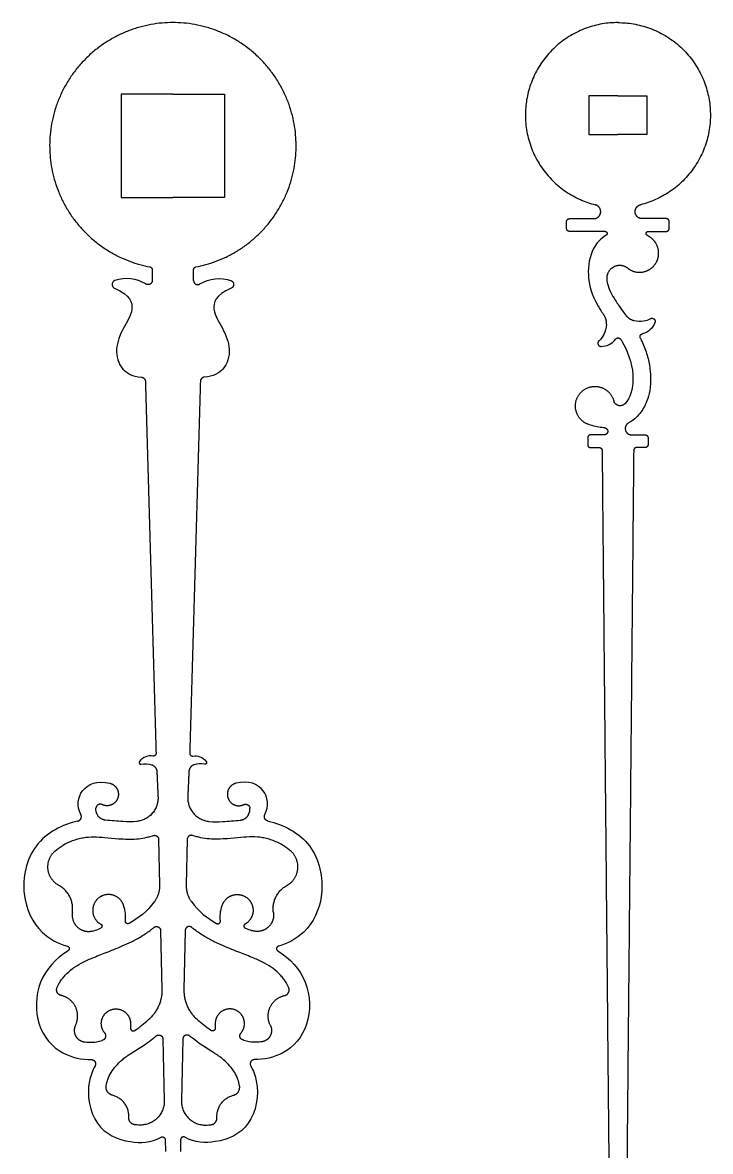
# Model space of a CAD drawing. Header units: millimetres. Extents: x -89 to 94, y -122 to 99.
# Drawn here: x -89 to -55.1, y -73.6 to -17.9 of the extents above; entities that cross this region are included whole.
import ezdxf

# ---------------------------------------------------------------- set-up
doc = ezdxf.new("R2010")
doc.units = ezdxf.units.MM
doc.header["$MEASUREMENT"] = 0
doc.layers.add('Layer 03', color=5, linetype='Continuous')

msp = doc.modelspace()

# ---------------------------------------------------------------- linework, layer by layer
at = {"layer": 'Layer 03'}
for p, q in [((-82.626, -30.102), (-82.626, -30.64)), ((-80.582, -30.64), (-80.582, -30.102)), ((-82.778, -58.094), (-82.569, -58.034)), ((-82.308, -58.227), (-82.259, -60.472)), ((-80.9, -58.227), (-80.949, -60.472)), ((-80.43, -58.094), (-80.639, -58.034)), ((-83.482, -67.657), (-83.371, -67.578)), ((-79.726, -67.657), (-79.837, -67.578)), ((-82.094, -68.084), (-82.028, -71.122)), ((-81.114, -68.084), (-81.18, -71.122))]:
    msp.add_line(p, q, dxfattribs=at)
for points in [[(-81.604, -21.438), (-84.156, -21.438), (-84.156, -26.543), (-81.604, -26.543)], [(-81.604, -21.438), (-79.052, -21.438), (-79.052, -26.543), (-81.604, -26.543)], [(-59.634, -21.523), (-61.062, -21.523), (-61.062, -23.426), (-59.634, -23.426)], [(-59.634, -21.523), (-58.207, -21.523), (-58.207, -23.426), (-59.634, -23.426)], [(-62.165, -28.076), (-62.165, -27.726)], [(-62.026, -27.587), (-60.83, -27.587)], [(-57.243, -27.587), (-58.439, -27.587)], [(-57.104, -28.076), (-57.104, -27.726)], [(-60.268, -28.216), (-62.026, -28.216)], [(-58.14, -28.216), (-57.243, -28.216)], [(-61.123, -38.398), (-61.123, -38.747)], [(-60.309, -38.258), (-60.983, -38.258)], [(-58.96, -38.258), (-58.286, -38.258)], [(-58.146, -38.398), (-58.146, -38.747)], [(-60.983, -38.887), (-60.553, -38.887)], [(-58.286, -38.887), (-58.716, -38.887)], [(-82.21, -62.729), (-82.147, -65.639)], [(-80.998, -62.729), (-81.061, -65.639)], [(-83.695, -67.284), (-83.694, -67.404), (-83.698, -67.541)], [(-79.513, -67.284), (-79.514, -67.404), (-79.51, -67.541)], [(-81.986, -73.047), (-81.973, -73.63)], [(-81.222, -73.047), (-81.235, -73.63)]]:
    msp.add_lwpolyline(points, dxfattribs=at)
for points, weights, knots in [([(-81.604, -17.908), (-87.338, -17.908), (-87.677, -23.631), (-87.993, -28.971), (-82.737, -29.968)], [1, 0.727711316041, 1, 0.741231039121, 0.974303120922], [0, 0, 0, 6.221032, 6.221032, 12.133176, 12.133176, 12.133176]), ([(-80.471, -29.968), (-75.215, -28.971), (-75.531, -23.631), (-75.87, -17.908), (-81.604, -17.908)], [0.974303120922, 0.741231039121, 1, 0.727711316041, 1], [-77.212901, -77.212901, -77.212901, -66.95247, -66.95247, -56.155969, -56.155969, -56.155969]), ([(-59.634, -17.908), (-63.668, -17.908), (-64.166, -21.91), (-64.664, -25.913), (-60.754, -26.902)], [1, 0.749496917648, 1, 0.749496917648, 1], [37.699112, 37.699112, 37.699112, 44.636712, 44.636712, 51.574312, 51.574312, 51.574312]), ([(-59.634, -17.908), (-55.601, -17.908), (-55.103, -21.91), (-54.605, -25.913), (-58.515, -26.902)], [1, 0.749496917648, 1, 0.749496917648, 1], [37.699112, 37.699112, 37.699112, 44.636712, 44.636712, 51.574312, 51.574312, 51.574312]), ([(-60.83, -27.587), (-60.524, -27.587), (-60.486, -27.282), (-60.448, -26.978), (-60.746, -26.904)], [1, 0.749198165037, 1, 0.749198165037, 1], [0, 0, 0, 0.2875248, 0.2875248, 0.5750496, 0.5750496, 0.5750496]), ([(-58.439, -27.587), (-58.745, -27.587), (-58.783, -27.282), (-58.821, -26.978), (-58.523, -26.904)], [1, 0.749198165037, 1, 0.749198165037, 1], [0, 0, 0, 0.2875248, 0.2875248, 0.5750496, 0.5750496, 0.5750496]), ([(-60.268, -28.216), (-60.189, -28.216), (-60.168, -28.292), (-60.147, -28.369), (-60.215, -28.409)], [1, 0.794850759342, 1, 0.794850759342, 1], [0, 0, 0, 0.0777189, 0.0777189, 0.1554378, 0.1554378, 0.1554378]), ([(-58.192, -28.409), (-58.261, -28.369), (-58.24, -28.292), (-58.22, -28.216), (-58.14, -28.216)], [1, 0.794125119188, 1, 0.794125119188, 1], [0, 0, 0, 0.0778613, 0.0778613, 0.1557226, 0.1557226, 0.1557226]), ([(-59.145, -30.035), (-58.832, -30.278), (-58.439, -30.225), (-58.047, -30.172), (-57.81, -29.855), (-57.573, -29.537), (-57.634, -29.145), (-57.695, -28.754), (-58.017, -28.523)], [1, 0.921981486402, 1, 0.921981486402, 1, 0.921981486402, 1, 0.921981486402, 1], [1.676209, 1.676209, 1.676209, 2.105918, 2.105918, 2.535627, 2.535627, 2.965336, 2.965336, 3.395044, 3.395044, 3.395044]), ([(-59.145, -30.035), (-59.501, -29.758), (-59.884, -29.998), (-60.267, -30.237), (-60.174, -30.679)], [1, 0.819717002158, 1, 0.819717002158, 1], [0, 0, 0, 0.451486, 0.451486, 0.902972, 0.902972, 0.902972]), ([(-84.469, -30.642), (-84.599, -30.689), (-84.604, -30.828), (-84.608, -30.966), (-84.481, -31.022)], [1, 0.828309975996, 1, 0.828309975996, 1], [1.6418937, 1.6418937, 1.6418937, 1.7846245, 1.7846245, 1.9273553, 1.9273553, 1.9273553]), ([(-82.626, -30.64), (-82.626, -30.761), (-82.732, -30.82), (-82.839, -30.878), (-82.941, -30.812)], [1, 0.860198107786, 1, 0.860198107786, 1], [0.3814787, 0.3814787, 0.3814787, 0.5099119, 0.5099119, 0.6383451, 0.6383451, 0.6383451]), ([(-80.582, -30.64), (-80.582, -30.761), (-80.476, -30.82), (-80.369, -30.878), (-80.267, -30.812)], [1, 0.860198107786, 1, 0.860198107786, 1], [0.3814787, 0.3814787, 0.3814787, 0.5099119, 0.5099119, 0.6383451, 0.6383451, 0.6383451]), ([(-78.739, -30.642), (-78.609, -30.689), (-78.604, -30.828), (-78.6, -30.966), (-78.727, -31.022)], [1, 0.828309975996, 1, 0.828309975996, 1], [1.6418937, 1.6418937, 1.6418937, 1.7846245, 1.7846245, 1.9273553, 1.9273553, 1.9273553]), ([(-58.035, -32.524), (-57.939, -32.466), (-57.852, -32.538), (-57.766, -32.61), (-57.805, -32.715)], [1, 0.816064808559, 1, 0.816064808559, 1], [0, 0, 0, 0.1118943, 0.1118943, 0.2237887, 0.2237887, 0.2237887]), ([(-58.524, -33.493), (-58.558, -33.424), (-58.526, -33.355), (-58.494, -33.286), (-58.42, -33.267)], [1, 0.90089445608, 1, 0.90089445608, 1], [0, 0, 0, 0.0815239, 0.0815239, 0.1630478, 0.1630478, 0.1630478]), ([(-60.565, -33.612), (-60.653, -33.683), (-60.615, -33.789), (-60.578, -33.894), (-60.466, -33.894)], [1, 0.816077269724, 1, 0.816077269724, 1], [0, 0, 0, 0.1118904, 0.1118904, 0.2237809, 0.2237809, 0.2237809]), ([(-59.754, -33.537), (-59.704, -33.469), (-59.619, -33.472), (-59.534, -33.476), (-59.49, -33.549)], [1, 0.881924170081, 1, 0.881924170081, 1], [0, 0, 0, 0.0891316, 0.0891316, 0.1782632, 0.1782632, 0.1782632]), ([(-61.072, -37.749), (-61.591, -37.576), (-61.709, -37.041), (-61.827, -36.507), (-61.428, -36.131), (-61.029, -35.755), (-60.503, -35.905), (-59.976, -36.055), (-59.834, -36.584)], [1, 0.869756726016, 1, 0.869756726016, 1, 0.869756726016, 1, 0.869756726016, 1], [3.47409, 3.47409, 3.47409, 4.044798, 4.044798, 4.615506, 4.615506, 5.186215, 5.186215, 5.756923, 5.756923, 5.756923]), ([(-59.29, -36.723), (-59.42, -36.859), (-59.602, -36.812), (-59.785, -36.766), (-59.834, -36.584)], [1, 0.863108888741, 1, 0.863108888741, 1], [0, 0, 0, 0.1953343, 0.1953343, 0.3906687, 0.3906687, 0.3906687]), ([(-59.11, -37.672), (-59.322, -37.788), (-59.262, -38.023), (-59.202, -38.258), (-58.96, -38.258)], [1, 0.789808889139, 1, 0.789808889139, 1], [0, 0, 0, 0.2360182, 0.2360182, 0.4720363, 0.4720363, 0.4720363]), ([(-60.297, -37.91), (-60.129, -37.922), (-60.135, -38.09), (-60.141, -38.258), (-60.309, -38.258)], [1, 0.719331481357, 1, 0.719331481357, 1], [0, 0, 0, 0.1533065, 0.1533065, 0.306613, 0.306613, 0.306613]), ([(-82.435, -53.968), (-82.432, -54.035), (-82.482, -54.079), (-82.533, -54.123), (-82.598, -54.111)], [1, 0.900715574585, 1, 0.900715574585, 1], [0, 0, 0, 0.0727717, 0.0727717, 0.1455434, 0.1455434, 0.1455434]), ([(-80.773, -53.968), (-80.776, -54.035), (-80.726, -54.079), (-80.675, -54.123), (-80.61, -54.111)], [1, 0.900715574585, 1, 0.900715574585, 1], [0, 0, 0, 0.0727717, 0.0727717, 0.1455434, 0.1455434, 0.1455434]), ([(-83.25, -54.377), (-83.289, -54.425), (-83.257, -54.478), (-83.224, -54.531), (-83.164, -54.519)], [1, 0.818349542089, 1, 0.818349542089, 1], [0, 0, 0, 0.0631638, 0.0631638, 0.1263277, 0.1263277, 0.1263277]), ([(-79.958, -54.377), (-79.919, -54.425), (-79.951, -54.478), (-79.983, -54.531), (-80.044, -54.519)], [1, 0.818349542089, 1, 0.818349542089, 1], [0, 0, 0, 0.0631638, 0.0631638, 0.1263277, 0.1263277, 0.1263277]), ([(-84.718, -55.455), (-84.477, -55.517), (-84.359, -55.737), (-84.242, -55.958), (-84.327, -56.193), (-84.411, -56.427), (-84.641, -56.523), (-84.872, -56.619), (-85.098, -56.512)], [1, 0.914473708481, 1, 0.914473708481, 1, 0.914473708481, 1, 0.914473708481, 1], [2.073407, 2.073407, 2.073407, 2.348351, 2.348351, 2.623296, 2.623296, 2.89824, 2.89824, 3.173184, 3.173184, 3.173184]), ([(-78.49, -55.455), (-78.731, -55.517), (-78.849, -55.737), (-78.966, -55.958), (-78.881, -56.193), (-78.797, -56.427), (-78.567, -56.523), (-78.336, -56.619), (-78.11, -56.512)], [1, 0.914473708481, 1, 0.914473708481, 1, 0.914473708481, 1, 0.914473708481, 1], [2.073407, 2.073407, 2.073407, 2.348351, 2.348351, 2.623296, 2.623296, 2.89824, 2.89824, 3.173184, 3.173184, 3.173184]), ([(-85.098, -56.512), (-85.198, -56.465), (-85.296, -56.519), (-85.393, -56.573), (-85.406, -56.684)], [1, 0.889764276041, 1, 0.889764276041, 1], [0, 0, 0, 0.1205025, 0.1205025, 0.2410051, 0.2410051, 0.2410051]), ([(-78.11, -56.512), (-78.009, -56.465), (-77.912, -56.519), (-77.815, -56.573), (-77.802, -56.684)], [1, 0.889764276041, 1, 0.889764276041, 1], [0, 0, 0, 0.1205025, 0.1205025, 0.2410051, 0.2410051, 0.2410051]), ([(-86.302, -57.326), (-86.192, -57.303), (-86.143, -57.201), (-86.095, -57.1), (-86.146, -56.999)], [1, 0.896331192292, 1, 0.896331192292, 1], [0, 0, 0, 0.1226579, 0.1226579, 0.2453157, 0.2453157, 0.2453157]), ([(-76.906, -57.326), (-77.016, -57.303), (-77.065, -57.201), (-77.113, -57.1), (-77.062, -56.999)], [1, 0.896331192292, 1, 0.896331192292, 1], [0, 0, 0, 0.1226579, 0.1226579, 0.2453157, 0.2453157, 0.2453157]), ([(-82.569, -58.034), (-82.472, -58.007), (-82.391, -58.066), (-82.31, -58.126), (-82.308, -58.227)], [1, 0.897597391454, 1, 0.897597391454, 1], [0, 0, 0, 0.1095619, 0.1095619, 0.2191237, 0.2191237, 0.2191237]), ([(-80.639, -58.034), (-80.736, -58.007), (-80.817, -58.066), (-80.898, -58.126), (-80.9, -58.227)], [1, 0.897597391454, 1, 0.897597391454, 1], [0, 0, 0, 0.1095619, 0.1095619, 0.2191237, 0.2191237, 0.2191237]), ([(-87.231, -60.503), (-87.704, -60.244), (-87.768, -59.709), (-87.832, -59.174), (-87.434, -58.811)], [1, 0.889043695774, 1, 0.889043695774, 1], [0, 0, 0, 0.582206, 0.582206, 1.164412, 1.164412, 1.164412]), ([(-75.977, -60.503), (-75.504, -60.244), (-75.44, -59.709), (-75.376, -59.174), (-75.774, -58.811)], [1, 0.889043695774, 1, 0.889043695774, 1], [0, 0, 0, 0.582206, 0.582206, 1.164412, 1.164412, 1.164412]), ([(-84.041, -61.48), (-84.173, -61.088), (-84.571, -60.976), (-84.969, -60.865), (-85.285, -61.131), (-85.601, -61.397), (-85.559, -61.808), (-85.518, -62.219), (-85.154, -62.416)], [1, 0.884059063803, 1, 0.884059063803, 1, 0.884059063803, 1, 0.884059063803, 1], [2.873573, 2.873573, 2.873573, 3.318403, 3.318403, 3.763233, 3.763233, 4.208063, 4.208063, 4.652892, 4.652892, 4.652892]), ([(-79.167, -61.48), (-79.035, -61.088), (-78.637, -60.976), (-78.239, -60.865), (-77.923, -61.131), (-77.607, -61.397), (-77.649, -61.808), (-77.69, -62.219), (-78.054, -62.416)], [1, 0.884059063803, 1, 0.884059063803, 1, 0.884059063803, 1, 0.884059063803, 1], [2.873573, 2.873573, 2.873573, 3.318403, 3.318403, 3.763233, 3.763233, 4.208063, 4.208063, 4.652892, 4.652892, 4.652892]), ([(-86.567, -61.841), (-86.627, -62.237), (-86.348, -62.524), (-86.07, -62.812), (-85.672, -62.765)], [1, 0.896278499227, 1, 0.896278499227, 1], [0, 0, 0, 0.4348841, 0.4348841, 0.8697681, 0.8697681, 0.8697681]), ([(-76.641, -61.841), (-76.581, -62.237), (-76.86, -62.524), (-77.138, -62.812), (-77.536, -62.765)], [1, 0.896278499227, 1, 0.896278499227, 1], [0, 0, 0, 0.4348841, 0.4348841, 0.8697681, 0.8697681, 0.8697681]), ([(-83.765, -62.375), (-83.832, -62.412), (-83.896, -62.369), (-83.959, -62.326), (-83.949, -62.25)], [1, 0.851539890061, 1, 0.851539890061, 1], [0, 0, 0, 0.0805518, 0.0805518, 0.1611036, 0.1611036, 0.1611036]), ([(-79.443, -62.375), (-79.376, -62.412), (-79.312, -62.369), (-79.249, -62.326), (-79.259, -62.25)], [1, 0.851539890061, 1, 0.851539890061, 1], [0, 0, 0, 0.0805518, 0.0805518, 0.1611036, 0.1611036, 0.1611036]), ([(-85.154, -62.416), (-85.104, -62.443), (-85.103, -62.501), (-85.101, -62.558), (-85.15, -62.588)], [1, 0.866109311543, 1, 0.866109311543, 1], [0, 0, 0, 0.0607993, 0.0607993, 0.1215986, 0.1215986, 0.1215986]), ([(-82.547, -62.576), (-82.448, -62.493), (-82.33, -62.547), (-82.213, -62.6), (-82.21, -62.729)], [1, 0.846470434856, 1, 0.846470434856, 1], [0, 0, 0, 0.1347541, 0.1347541, 0.2695082, 0.2695082, 0.2695082]), ([(-80.661, -62.576), (-80.76, -62.493), (-80.878, -62.547), (-80.995, -62.6), (-80.998, -62.729)], [1, 0.846470434856, 1, 0.846470434856, 1], [0, 0, 0, 0.1347541, 0.1347541, 0.2695082, 0.2695082, 0.2695082]), ([(-78.054, -62.416), (-78.104, -62.443), (-78.105, -62.501), (-78.107, -62.558), (-78.058, -62.588)], [1, 0.866109311543, 1, 0.866109311543, 1], [0, 0, 0, 0.0607993, 0.0607993, 0.1215986, 0.1215986, 0.1215986]), ([(-86.814, -63.497), (-86.735, -63.519), (-86.723, -63.601), (-86.712, -63.682), (-86.782, -63.726)], [1, 0.837567291599, 1, 0.837567291599, 1], [0, 0, 0, 0.0854179, 0.0854179, 0.1708358, 0.1708358, 0.1708358]), ([(-76.394, -63.497), (-76.473, -63.519), (-76.485, -63.601), (-76.496, -63.682), (-76.426, -63.726)], [1, 0.837567291599, 1, 0.837567291599, 1], [0, 0, 0, 0.0854179, 0.0854179, 0.1708358, 0.1708358, 0.1708358]), ([(-87.122, -65.934), (-87.252, -65.905), (-87.313, -65.787), (-87.374, -65.669), (-87.322, -65.547)], [1, 0.90511663175, 1, 0.90511663175, 1], [0, 0, 0, 0.1453295, 0.1453295, 0.2906591, 0.2906591, 0.2906591]), ([(-76.086, -65.934), (-75.956, -65.905), (-75.895, -65.787), (-75.834, -65.669), (-75.885, -65.547)], [1, 0.90511663175, 1, 0.90511663175, 1], [0, 0, 0, 0.1453295, 0.1453295, 0.2906591, 0.2906591, 0.2906591]), ([(-86.415, -67.409), (-86.19, -66.955), (-86.408, -66.498), (-86.627, -66.042), (-87.122, -65.934)], [1, 0.898459252992, 1, 0.898459252992, 1], [3.553072, 3.553072, 3.553072, 4.10447, 4.10447, 4.655869, 4.655869, 4.655869]), ([(-76.792, -67.409), (-77.018, -66.955), (-76.799, -66.498), (-76.581, -66.042), (-76.086, -65.934)], [1, 0.898459252992, 1, 0.898459252992, 1], [3.553072, 3.553072, 3.553072, 4.10447, 4.10447, 4.655869, 4.655869, 4.655869]), ([(-84.959, -67.792), (-85.205, -67.511), (-85.118, -67.148), (-85.031, -66.786), (-84.685, -66.647), (-84.339, -66.508), (-84.026, -66.71), (-83.712, -66.911), (-83.695, -67.284)], [1, 0.888434491345, 1, 0.888434491345, 1, 0.888434491345, 1, 0.888434491345, 1], [7.628605, 7.628605, 7.628605, 8.031409, 8.031409, 8.434212, 8.434212, 8.837015, 8.837015, 9.239819, 9.239819, 9.239819]), ([(-78.248, -67.792), (-78.003, -67.511), (-78.09, -67.148), (-78.177, -66.786), (-78.523, -66.647), (-78.869, -66.508), (-79.182, -66.71), (-79.496, -66.911), (-79.513, -67.284)], [1, 0.888434491345, 1, 0.888434491345, 1, 0.888434491345, 1, 0.888434491345, 1], [7.628605, 7.628605, 7.628605, 8.031409, 8.031409, 8.434212, 8.434212, 8.837015, 8.837015, 9.239819, 9.239819, 9.239819]), ([(-86.415, -67.409), (-86.543, -67.665), (-86.412, -67.92), (-86.28, -68.174), (-85.997, -68.218)], [1, 0.891821285719, 1, 0.891821285719, 1], [0, 0, 0, 0.3102873, 0.3102873, 0.6205746, 0.6205746, 0.6205746]), ([(-76.792, -67.409), (-76.665, -67.665), (-76.796, -67.92), (-76.928, -68.174), (-77.211, -68.218)], [1, 0.891821285719, 1, 0.891821285719, 1], [0, 0, 0, 0.3102873, 0.3102873, 0.6205746, 0.6205746, 0.6205746]), ([(-85.02, -68.109), (-84.931, -68.064), (-84.912, -67.965), (-84.894, -67.867), (-84.959, -67.792)], [1, 0.898605514401, 1, 0.898605514401, 1], [0, 0, 0, 0.1090117, 0.1090117, 0.2180234, 0.2180234, 0.2180234]), ([(-83.698, -67.541), (-83.7, -67.625), (-83.626, -67.665), (-83.551, -67.705), (-83.482, -67.657)], [1, 0.850773296595, 1, 0.850773296595, 1], [0, 0, 0, 0.0885346, 0.0885346, 0.1770692, 0.1770692, 0.1770692]), ([(-82.431, -67.932), (-82.332, -67.848), (-82.214, -67.902), (-82.096, -67.955), (-82.094, -68.084)], [1, 0.845860895239, 1, 0.845860895239, 1], [-1.1268374, -1.1268374, -1.1268374, -0.9918088, -0.9918088, -0.8567801, -0.8567801, -0.8567801]), ([(-80.777, -67.932), (-80.876, -67.848), (-80.994, -67.902), (-81.112, -67.955), (-81.114, -68.084)], [1, 0.845860895239, 1, 0.845860895239, 1], [-1.1268374, -1.1268374, -1.1268374, -0.9918088, -0.9918088, -0.8567801, -0.8567801, -0.8567801]), ([(-79.51, -67.541), (-79.508, -67.625), (-79.582, -67.665), (-79.657, -67.705), (-79.726, -67.657)], [1, 0.850773296595, 1, 0.850773296595, 1], [0, 0, 0, 0.0885346, 0.0885346, 0.1770692, 0.1770692, 0.1770692]), ([(-78.187, -68.109), (-78.277, -68.064), (-78.296, -67.965), (-78.314, -67.867), (-78.248, -67.792)], [1, 0.898605514401, 1, 0.898605514401, 1], [0, 0, 0, 0.1090117, 0.1090117, 0.2180234, 0.2180234, 0.2180234]), ([(-85.629, -69.099), (-85.511, -69.097), (-85.451, -69.198), (-85.39, -69.298), (-85.446, -69.402)], [1, 0.867446297272, 1, 0.867446297272, 1], [0, 0, 0, 0.12498, 0.12498, 0.24996, 0.24996, 0.24996]), ([(-77.579, -69.099), (-77.697, -69.097), (-77.757, -69.198), (-77.818, -69.298), (-77.762, -69.402)], [1, 0.867446297272, 1, 0.867446297272, 1], [0, 0, 0, 0.12498, 0.12498, 0.24996, 0.24996, 0.24996]), ([(-82.187, -72.929), (-82.119, -72.893), (-82.053, -72.932), (-81.987, -72.97), (-81.986, -73.047)], [1, 0.872855477372, 1, 0.872855477372, 1], [0, 0, 0, 0.0815636, 0.0815636, 0.1631272, 0.1631272, 0.1631272]), ([(-81.021, -72.929), (-81.089, -72.893), (-81.155, -72.932), (-81.22, -72.97), (-81.222, -73.047)], [1, 0.872855477372, 1, 0.872855477372, 1], [0, 0, 0, 0.0815636, 0.0815636, 0.1631272, 0.1631272, 0.1631272])]:
    msp.add_rational_spline(points, weights, degree=2, knots=knots, dxfattribs=at)
for points, weights in [([(-60.754, -26.902), (-60.75, -26.903), (-60.746, -26.904)], [1, 0.99999959679, 1]), ([(-58.515, -26.902), (-58.519, -26.903), (-58.523, -26.904)], [1, 0.99999959679, 1]), ([(-62.165, -27.726), (-62.165, -27.587), (-62.026, -27.587)], [1, 0.707106781187, 1]), ([(-57.104, -27.726), (-57.104, -27.587), (-57.243, -27.587)], [1, 0.707106781187, 1]), ([(-62.026, -28.216), (-62.165, -28.216), (-62.165, -28.076)], [1, 0.707106781186, 1]), ([(-57.243, -28.216), (-57.104, -28.216), (-57.104, -28.076)], [1, 0.707106781186, 1]), ([(-82.737, -29.968), (-82.626, -29.989), (-82.626, -30.102)], [1, 0.770145242956, 1]), ([(-80.582, -30.102), (-80.582, -29.989), (-80.471, -29.968)], [1, 0.770145242955, 1]), ([(-60.193, -32.816), (-60.174, -32.562), (-60.32, -32.354)], [1, 0.942087393765, 1]), ([(-59.257, -32.337), (-59.097, -32.558), (-58.831, -32.617)], [1, 0.934119926418, 1]), ([(-83.147, -35.414), (-82.967, -35.432), (-82.962, -35.613)], [1, 0.74973314317, 1]), ([(-80.061, -35.414), (-80.241, -35.432), (-80.246, -35.613)], [1, 0.74973314317, 1]), ([(-60.983, -38.258), (-61.123, -38.258), (-61.123, -38.398)], [1, 0.707106781186, 1]), ([(-58.286, -38.258), (-58.146, -38.258), (-58.146, -38.398)], [1, 0.707106781186, 1]), ([(-61.123, -38.747), (-61.123, -38.887), (-60.983, -38.887)], [1, 0.707106781186, 1]), ([(-60.553, -38.887), (-60.415, -38.887), (-60.414, -39.025)], [1, 0.710431572677, 1]), ([(-58.716, -38.887), (-58.854, -38.887), (-58.855, -39.025)], [1, 0.710431572678, 1]), ([(-58.146, -38.747), (-58.146, -38.887), (-58.286, -38.887)], [1, 0.707106781186, 1]), ([(-82.653, -54.543), (-82.406, -54.621), (-82.395, -54.88)], [1, 0.819831728645, 1]), ([(-80.555, -54.543), (-80.802, -54.621), (-80.813, -54.88)], [1, 0.819831728645, 1]), ([(-82.339, -56.127), (-82.291, -57.221), (-83.38, -57.342)], [1, 0.729958906724, 1]), ([(-80.869, -56.127), (-80.917, -57.221), (-79.828, -57.342)], [1, 0.729958906724, 1]), ([(-84.93, -57.278), (-85.211, -57.255), (-85.339, -57.005)], [1, 0.874625914082, 1]), ([(-78.278, -57.278), (-77.997, -57.255), (-77.868, -57.005)], [1, 0.874625914082, 1]), ([(-86.567, -61.841), (-86.432, -60.94), (-87.231, -60.503)], [1, 0.819780604914, 1]), ([(-82.259, -60.472), (-82.249, -60.929), (-82.515, -61.299)], [1, 0.94855116572, 1]), ([(-80.949, -60.472), (-80.959, -60.929), (-80.693, -61.299)], [1, 0.94855116572, 1]), ([(-76.641, -61.841), (-76.776, -60.94), (-75.977, -60.503)], [1, 0.819780604914, 1]), ([(-82.147, -65.639), (-82.129, -66.47), (-82.726, -67.048)], [1, 0.916301343536, 1]), ([(-81.061, -65.639), (-81.079, -66.47), (-80.482, -67.048)], [1, 0.916301343536, 1]), ([(-84.589, -70.859), (-84.96, -70.766), (-84.897, -70.39)], [1, 0.73500875353, 1]), ([(-78.619, -70.859), (-78.248, -70.766), (-78.311, -70.39)], [1, 0.73500875353, 1]), ([(-83.78, -71.962), (-83.726, -71.074), (-84.589, -70.859)], [1, 0.769473248648, 1]), ([(-82.028, -71.122), (-82.003, -72.258), (-83.138, -72.326)], [1, 0.720222092821, 1]), ([(-81.18, -71.122), (-81.205, -72.258), (-80.07, -72.326)], [1, 0.720222092821, 1]), ([(-79.428, -71.962), (-79.481, -71.074), (-78.619, -70.859)], [1, 0.769473248648, 1]), ([(-83.485, -72.313), (-83.798, -72.277), (-83.78, -71.962)], [1, 0.726268004109, 1]), ([(-79.723, -72.313), (-79.409, -72.277), (-79.428, -71.962)], [1, 0.726268004109, 1])]:
    msp.add_rational_spline(points, weights, degree=2, dxfattribs=at)
for points, knots in [([(-60.215, -28.409), (-60.498, -28.577), (-60.981, -29.138), (-61.196, -30.333), (-60.906, -31.481), (-60.426, -32.202), (-60.32, -32.354)], [1.332321, 1.332321, 1.332321, 1.332321, 2.021654, 3.03248, 4.043307, 4.306497, 4.306497, 4.306497, 4.306497]), ([(-84.481, -31.022), (-83.69, -31.369), (-83.487, -32.13), (-84.076, -32.966), (-84.498, -34.027), (-84.234, -35.03), (-83.609, -35.37), (-83.147, -35.414)], [0.057005, 0.057005, 0.057005, 0.057005, 0.787075, 1.574149, 2.361224, 3.148299, 3.770427, 3.770427, 3.770427, 3.770427]), ([(-78.727, -31.022), (-79.518, -31.369), (-79.721, -32.13), (-79.132, -32.966), (-78.71, -34.027), (-78.974, -35.03), (-79.599, -35.37), (-80.061, -35.414)], [0.057005, 0.057005, 0.057005, 0.057005, 0.787075, 1.574149, 2.361224, 3.148299, 3.770427, 3.770427, 3.770427, 3.770427]), ([(-60.174, -30.679), (-60.165, -30.719), (-60.128, -30.876), (-60.025, -31.164), (-59.859, -31.474), (-59.678, -31.748), (-59.487, -32.02), (-59.343, -32.218), (-59.257, -32.337)], [1.854354, 1.854354, 1.854354, 1.854354, 1.924694, 2.132104, 2.378006, 2.527524, 2.696441, 2.948424, 2.948424, 2.948424, 2.948424]), ([(-59.49, -33.549), (-59.461, -33.597), (-59.07, -34.264), (-58.74, -35.498), (-59.025, -36.445), (-59.29, -36.723)], [4.974469, 4.974469, 4.974469, 4.974469, 5.054134, 6.064961, 6.964876, 6.964876, 6.964876, 6.964876]), ([(-58.524, -33.493), (-58.496, -33.548), (-58.365, -33.818), (-58.178, -34.312), (-58.038, -34.959), (-58.001, -35.599), (-58.065, -36.179), (-58.252, -36.765), (-58.524, -37.208), (-58.847, -37.51), (-59.026, -37.627), (-59.11, -37.672)], [3.73328, 3.73328, 3.73328, 3.73328, 3.840055, 4.248063, 4.639149, 4.974183, 5.345911, 5.63839, 6.025473, 6.229213, 6.392593, 6.392593, 6.392593, 6.392593]), ([(-60.297, -37.91), (-60.334, -37.907), (-60.597, -37.883), (-60.856, -37.821), (-61.072, -37.749)], [7.0955918, 7.0955918, 7.0955918, 7.0955918, 7.1588857, 7.5499615, 7.5499615, 7.5499615, 7.5499615]), ([(-86.146, -56.999), (-86.365, -56.571), (-86.229, -55.688), (-85.35, -55.295), (-84.718, -55.455)], [0.19213, 0.19213, 0.19213, 0.19213, 1.090261, 2.047425, 2.047425, 2.047425, 2.047425]), ([(-77.062, -56.999), (-76.843, -56.571), (-76.979, -55.688), (-77.858, -55.295), (-78.49, -55.455)], [0.19213, 0.19213, 0.19213, 0.19213, 1.090261, 2.047425, 2.047425, 2.047425, 2.047425]), ([(-86.302, -57.326), (-87.041, -57.481), (-88.69, -58.327), (-89.195, -61.036), (-88.267, -62.861), (-87.268, -63.369), (-86.814, -63.497)], [2.885151, 2.885151, 2.885151, 2.885151, 4.256108, 5.67481, 7.093513, 8.191149, 8.191149, 8.191149, 8.191149]), ([(-83.38, -57.342), (-83.608, -57.367), (-84.144, -57.359), (-84.646, -57.302), (-84.93, -57.278)], [0.984069, 0.984069, 0.984069, 0.984069, 1.418703, 1.989694, 1.989694, 1.989694, 1.989694]), ([(-79.828, -57.342), (-79.6, -57.367), (-79.063, -57.359), (-78.562, -57.302), (-78.278, -57.278)], [0.984069, 0.984069, 0.984069, 0.984069, 1.418703, 1.989694, 1.989694, 1.989694, 1.989694]), ([(-76.906, -57.326), (-76.167, -57.481), (-74.518, -58.327), (-74.013, -61.036), (-74.941, -62.861), (-75.94, -63.369), (-76.394, -63.497)], [2.885151, 2.885151, 2.885151, 2.885151, 4.256108, 5.67481, 7.093513, 8.191149, 8.191149, 8.191149, 8.191149]), ([(-87.434, -58.811), (-87.324, -58.711), (-87.047, -58.506), (-86.652, -58.315), (-86.294, -58.199), (-85.948, -58.121), (-85.502, -58.092), (-84.923, -58.134), (-84.362, -58.192), (-83.702, -58.228), (-83.191, -58.197), (-82.847, -58.113), (-82.778, -58.094)], [-3.953197, -3.953197, -3.953197, -3.953197, -3.691918, -3.352023, -3.186405, -3.030896, -2.731246, -2.404548, -2.012481, -1.74168, -1.244425, -1.119494, -1.119494, -1.119494, -1.119494]), ([(-75.774, -58.811), (-75.884, -58.711), (-76.161, -58.506), (-76.556, -58.315), (-76.914, -58.199), (-77.26, -58.121), (-77.706, -58.092), (-78.285, -58.134), (-78.846, -58.192), (-79.506, -58.228), (-80.017, -58.197), (-80.361, -58.113), (-80.43, -58.094)], [-3.953197, -3.953197, -3.953197, -3.953197, -3.691918, -3.352023, -3.186405, -3.030896, -2.731246, -2.404548, -2.012481, -1.74168, -1.244425, -1.119494, -1.119494, -1.119494, -1.119494]), ([(-87.322, -65.547), (-87.285, -65.458), (-87.207, -65.305), (-87.066, -65.1), (-86.864, -64.862), (-86.56, -64.59), (-86.112, -64.313), (-85.55, -64.063), (-85.006, -63.854), (-84.507, -63.657), (-84.088, -63.482), (-83.631, -63.277), (-83.145, -63.015), (-82.784, -62.769), (-82.587, -62.61), (-82.547, -62.576)], [-4.797231, -4.797231, -4.797231, -4.797231, -4.627742, -4.496579, -4.361808, -4.080098, -3.783053, -3.439888, -3.001787, -2.760812, -2.498089, -2.204593, -1.881668, -1.530913, -1.438042, -1.438042, -1.438042, -1.438042]), ([(-85.672, -62.765), (-85.613, -62.758), (-85.455, -62.73), (-85.282, -62.665), (-85.17, -62.6), (-85.15, -62.588)], [7.2688634, 7.2688634, 7.2688634, 7.2688634, 7.3652285, 7.5525055, 7.5941662, 7.5941662, 7.5941662, 7.5941662]), ([(-75.885, -65.547), (-75.923, -65.458), (-76.001, -65.305), (-76.142, -65.1), (-76.344, -64.862), (-76.648, -64.59), (-77.096, -64.313), (-77.658, -64.063), (-78.202, -63.854), (-78.701, -63.657), (-79.12, -63.482), (-79.577, -63.277), (-80.062, -63.015), (-80.424, -62.769), (-80.621, -62.61), (-80.661, -62.576)], [-4.797231, -4.797231, -4.797231, -4.797231, -4.627742, -4.496579, -4.361808, -4.080098, -3.783053, -3.439888, -3.001787, -2.760812, -2.498089, -2.204593, -1.881668, -1.530913, -1.438042, -1.438042, -1.438042, -1.438042]), ([(-77.536, -62.765), (-77.595, -62.758), (-77.753, -62.73), (-77.926, -62.665), (-78.038, -62.6), (-78.058, -62.588)], [7.2688634, 7.2688634, 7.2688634, 7.2688634, 7.3652285, 7.5525055, 7.5941662, 7.5941662, 7.5941662, 7.5941662]), ([(-86.782, -63.726), (-87.384, -64.099), (-88.378, -65.159), (-88.429, -67.501), (-87.223, -68.865), (-86.094, -69.105), (-85.629, -69.099)], [2.839898, 2.839898, 2.839898, 2.839898, 4.223092, 5.630789, 7.038487, 8.168261, 8.168261, 8.168261, 8.168261]), ([(-76.426, -63.726), (-75.824, -64.099), (-74.83, -65.159), (-74.779, -67.501), (-75.984, -68.865), (-77.114, -69.105), (-77.579, -69.099)], [2.839898, 2.839898, 2.839898, 2.839898, 4.223092, 5.630789, 7.038487, 8.168261, 8.168261, 8.168261, 8.168261]), ([(-84.897, -70.39), (-84.879, -70.282), (-84.82, -70.055), (-84.659, -69.723), (-84.42, -69.397), (-84.164, -69.146), (-83.953, -68.98), (-83.775, -68.856), (-83.556, -68.716), (-83.266, -68.536), (-82.941, -68.324), (-82.661, -68.121), (-82.491, -67.982), (-82.431, -67.932)], [-3.226133, -3.226133, -3.226133, -3.226133, -3.033953, -2.816456, -2.582297, -2.326304, -2.188856, -2.110974, -1.945772, -1.733215, -1.512279, -1.26438, -1.126837, -1.126837, -1.126837, -1.126837]), ([(-78.311, -70.39), (-78.329, -70.282), (-78.388, -70.055), (-78.549, -69.723), (-78.788, -69.397), (-79.044, -69.146), (-79.255, -68.98), (-79.433, -68.856), (-79.652, -68.716), (-79.942, -68.536), (-80.267, -68.324), (-80.547, -68.121), (-80.717, -67.982), (-80.777, -67.932)], [-3.226133, -3.226133, -3.226133, -3.226133, -3.033953, -2.816456, -2.582297, -2.326304, -2.188856, -2.110974, -1.945772, -1.733215, -1.512279, -1.26438, -1.126837, -1.126837, -1.126837, -1.126837]), ([(-85.997, -68.218), (-85.905, -68.233), (-85.697, -68.252), (-85.394, -68.234), (-85.16, -68.174), (-85.047, -68.123), (-85.02, -68.109)], [6.8266519, 6.8266519, 6.8266519, 6.8266519, 6.9901287, 7.1923815, 7.3582667, 7.410582, 7.410582, 7.410582, 7.410582]), ([(-77.211, -68.218), (-77.303, -68.233), (-77.511, -68.252), (-77.814, -68.234), (-78.047, -68.174), (-78.161, -68.123), (-78.187, -68.109)], [6.8266519, 6.8266519, 6.8266519, 6.8266519, 6.9901287, 7.1923815, 7.3582667, 7.410582, 7.410582, 7.410582, 7.410582]), ([(-85.446, -69.402), (-85.576, -69.641), (-85.932, -70.6), (-85.539, -72.501), (-83.932, -73.247), (-82.692, -73.199), (-82.187, -72.929)], [2.563142, 2.563142, 2.563142, 2.563142, 3.118774, 4.67816, 6.237547, 7.358932, 7.358932, 7.358932, 7.358932]), ([(-77.762, -69.402), (-77.632, -69.641), (-77.276, -70.6), (-77.669, -72.501), (-79.276, -73.247), (-80.516, -73.199), (-81.021, -72.929)], [2.563142, 2.563142, 2.563142, 2.563142, 3.118774, 4.67816, 6.237547, 7.358932, 7.358932, 7.358932, 7.358932]), ([(-83.138, -72.326), (-83.247, -72.332), (-83.363, -72.327), (-83.479, -72.314), (-83.485, -72.313)], [-5.0259554, -5.0259554, -5.0259554, -5.0259554, -4.833632, -4.8226521, -4.8226521, -4.8226521, -4.8226521]), ([(-80.07, -72.326), (-79.961, -72.332), (-79.845, -72.327), (-79.729, -72.314), (-79.723, -72.313)], [-5.0259554, -5.0259554, -5.0259554, -5.0259554, -4.833632, -4.8226521, -4.8226521, -4.8226521, -4.8226521])]:
    msp.add_open_spline(points, degree=3, knots=knots, dxfattribs=at)
for points, degree in [([(-58.017, -28.523), (-58.075, -28.481), (-58.134, -28.444), (-58.192, -28.409)], 3), ([(-82.941, -30.812), (-83.389, -30.526), (-83.97, -30.46), (-84.469, -30.642)], 3), ([(-80.267, -30.812), (-79.819, -30.526), (-79.238, -30.46), (-78.739, -30.642)], 3), ([(-60.193, -32.816), (-60.22, -33.175), (-60.395, -33.476), (-60.565, -33.612)], 3), ([(-58.831, -32.617), (-58.513, -32.686), (-58.208, -32.627), (-58.035, -32.524)], 3), ([(-57.805, -32.715), (-57.906, -32.988), (-58.125, -33.194), (-58.42, -33.267)], 3), ([(-60.466, -33.894), (-60.185, -33.894), (-59.925, -33.771), (-59.754, -33.537)], 3), ([(-82.962, -35.613), (-82.698, -44.791), (-82.435, -53.968)], 2), ([(-80.246, -35.613), (-80.51, -44.791), (-80.773, -53.968)], 2), ([(-60.414, -39.025), (-60.124, -69.754), (-59.834, -100.482)], 2), ([(-58.855, -39.025), (-59.145, -69.754), (-59.435, -100.482)], 2), ([(-82.598, -54.111), (-82.821, -54.069), (-83.075, -54.162), (-83.25, -54.377)], 3), ([(-83.164, -54.519), (-83.004, -54.487), (-82.811, -54.493), (-82.653, -54.543)], 3), ([(-80.61, -54.111), (-80.387, -54.069), (-80.133, -54.162), (-79.958, -54.377)], 3), ([(-80.044, -54.519), (-80.204, -54.487), (-80.397, -54.493), (-80.555, -54.543)], 3), ([(-82.395, -54.88), (-82.367, -55.503), (-82.339, -56.127)], 2), ([(-80.813, -54.88), (-80.841, -55.503), (-80.869, -56.127)], 2), ([(-85.339, -57.005), (-85.396, -56.895), (-85.418, -56.784), (-85.406, -56.684)], 3), ([(-77.868, -57.005), (-77.812, -56.895), (-77.79, -56.784), (-77.802, -56.684)], 3), ([(-83.949, -62.25), (-83.92, -62.025), (-83.943, -61.77), (-84.041, -61.48)], 3), ([(-82.515, -61.299), (-82.869, -61.792), (-83.314, -62.125), (-83.765, -62.375)], 3), ([(-80.693, -61.299), (-80.339, -61.792), (-79.894, -62.125), (-79.443, -62.375)], 3), ([(-79.259, -62.25), (-79.288, -62.025), (-79.265, -61.77), (-79.167, -61.48)], 3), ([(-83.371, -67.578), (-83.161, -67.43), (-82.945, -67.259), (-82.726, -67.048)], 3), ([(-79.837, -67.578), (-80.047, -67.43), (-80.263, -67.259), (-80.482, -67.048)], 3)]:
    msp.add_open_spline(points, degree=degree, dxfattribs=at)

doc.saveas('drawing.dxf')
